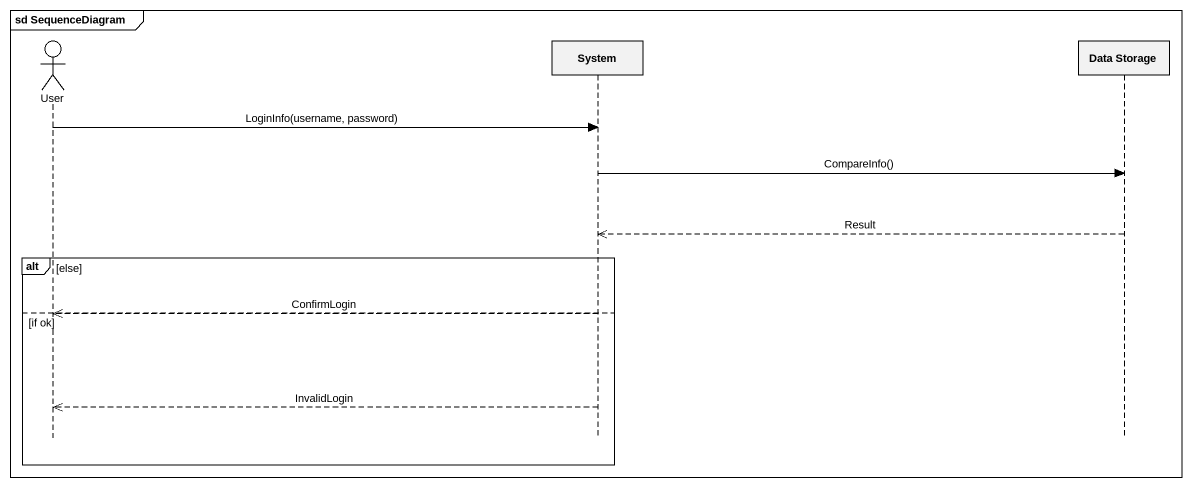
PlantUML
@startuml
mainframe sd SequenceDiagram
hide footbox
actor User
participant System
participant "Data Storage" as Data_Storage

User -> System : LoginInfo(username, password)
System -> Data_Storage : CompareInfo()
Data_Storage -->> System : Result
alt else
else if ok
  System -->> User : ConfirmLogin
  System -->> User : InvalidLogin
end
@enduml
